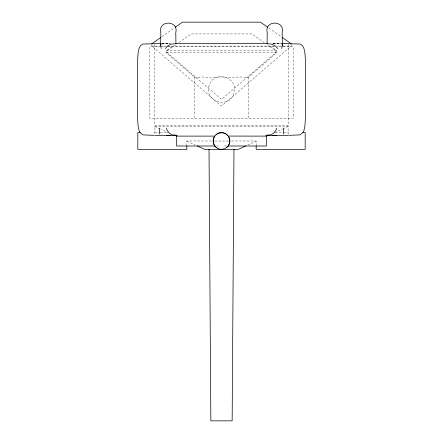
<?xml version="1.0" encoding="UTF-8"?>
<svg xmlns="http://www.w3.org/2000/svg" width="443" height="443" viewBox="0 0 443 443"><rect width="100%" height="100%" fill="white"/><g stroke="black" fill="none" stroke-linecap="round" stroke-linejoin="round"><path stroke-width="0.33" stroke-dasharray="2.21 1.66" d="M288.127 134.561L288.127 126.139L270.49 126.166A7.271 2.165 -18.2 0 1 266.88 126.166L176.12 126.166A7.271 2.165 18.2 0 1 172.51 126.166L154.873 126.139L154.873 134.561M171.862 46.67L166.086 50.74L166.086 52.623L194.35 76.977L196.631 78.106L197.988 77.243L202.301 76.977L207.922 77.243L211.2 78.106L214.473 77.243L221.5 76.977L228.527 77.243L231.8 78.106L235.078 77.243L240.699 76.977L245.012 77.243L246.369 78.106L248.65 76.977L276.914 52.623L276.914 50.74L271.138 46.67M291.117 44.322L291.117 46.1L221.5 106.087L151.883 46.1L151.883 44.322M161.905 36.669L174.16 28.036M175.533 44.887L167.199 50.757L167.199 52.606L221.5 99.393L275.801 52.606L275.801 50.757L267.467 44.887M178.867 42.539L191.094 33.923L251.906 33.923L264.133 42.539M247.598 145.105L256.17 141.151M274.632 132.634L282.108 129.184M282.728 128.896L288.332 126.316M162.332 43.929L170.001 43.541M272.999 43.541L281.427 43.525M214.711 141.046L228.289 141.046M161.584 43.658L170.682 43.652M211.394 141.001L186.857 140.985L186.83 145.376M161.573 43.525L169.542 43.525M161.983 43.73L170.217 43.73M272.783 43.73L281.017 43.73M151.883 46.1L159.923 46.1M160.61 46.1L166.784 46.1M167.471 46.1L274.156 46.1M276.903 46.1L282.39 46.1M283.077 46.1L291.117 46.1M164.635 46.67L149.823 46.67L149.823 118.347L293.177 118.347L293.177 46.67L278.365 46.67M168.069 46.67L274.931 46.67M166.086 50.74L276.914 50.74M166.086 52.623L276.914 52.623M154.668 132.634L159.463 132.634M160.144 132.634L168.368 132.634L160.892 129.184M275.319 132.634L282.856 132.634M283.537 132.634L288.332 132.634M216.738 146.002L218.665 146.002M224.335 146.002L227.519 146.002M272.86 43.652L281.416 43.658M231.606 141.001L256.143 140.985L256.17 145.376M273.458 43.525L281.576 44.018M154.668 126.316L160.272 128.896M186.83 141.151L195.402 145.105M268.84 28.036L281.095 36.669M288.332 44.344L288.332 125.674L154.668 125.674L154.668 44.344M248.65 76.977L248.65 118.347M194.35 76.977L194.35 118.347M209.107 85.444C203.802 101.48 228.76 109.587 233.893 93.495C239.198 77.464 214.24 69.352 209.107 85.444"/><path stroke-width="0.66" d="M233.982 149.341L232.154 420.85L210.846 420.85L209.018 149.341M161.263 48.536L160.643 45.54L160.842 32.727C157.575 19.924 179.033 19.924 175.771 32.727L175.937 43.569A7.658 0.327 -2 0 1 171.618 44.018L167.975 45.673L165.233 48.536M277.767 48.536L275.025 45.673L271.382 44.018A7.658 0.327 2 0 1 267.063 43.569L267.229 32.727C263.967 19.924 285.425 19.924 282.158 32.727L282.357 45.54L281.737 48.536M159.591 128.099L159.314 131.615L159.762 134.146M268.214 135.287L266.348 136.106L266.365 146.002L228.156 146.002M160.643 45.54L160.953 44.488M276.681 128.099L275.839 130.403L273.508 133.265L270.773 134.871L269.056 134.993A9.07 0.388 -2 0 0 265.872 135.325L288.343 135.42M289.146 135.348L299.983 134.888L302.846 132.634L303.97 130.403L304.9 125.939L305.426 118.752L305.598 89.469L305.426 60.187L304.9 52.999L303.97 48.536L302.525 45.673L300.193 44.051L281.964 43.525M283.282 134.057L283.686 131.615L283.409 128.099M215.863 134.954C218.942 131.754 224.767 131.992 227.602 135.42M226.412 147.746C230.022 145.105 230.881 139.706 228.261 136.079L266.348 136.106M151.883 43.73L160.792 37.456M175.273 27.25L182.516 22.15L260.484 22.15L267.727 27.25M245.765 145.952L238.417 149.341L204.583 149.341L197.235 145.952M153.854 135.348L143.017 134.888L140.154 132.634L139.03 130.403L138.1 125.939L137.574 118.752L137.402 89.469L137.574 60.187L138.1 52.999L139.03 48.536L140.475 45.673L142.807 44.051L161.036 43.525M276.709 135.325L272.683 135.337M170.317 135.337L166.291 135.325M175.871 43.525L267.129 43.525M140.154 132.634L137.817 132.634L137.817 149.341L186.83 149.341L186.83 146.002M302.846 132.634L305.183 132.634L305.183 149.341L256.17 149.341L256.17 146.002M154.657 135.42L177.128 135.325A9.07 0.388 2 0 0 173.944 134.993L172.249 134.888L169.492 133.265L167.161 130.403L166.319 128.099M214.844 146.002L176.635 146.002L176.652 136.106L174.786 135.287M176.652 136.106L214.728 136.106C212.119 139.728 212.989 145.11 216.588 147.746M282.208 37.456L291.117 43.73M282.152 44.677L282.357 45.54M217.325 148.222A8.356 8.356 0 0 0 229.856 140.985A8.356 8.356 0 0 0 217.325 133.753A8.356 8.356 0 0 0 217.325 148.222"/></g></svg>
